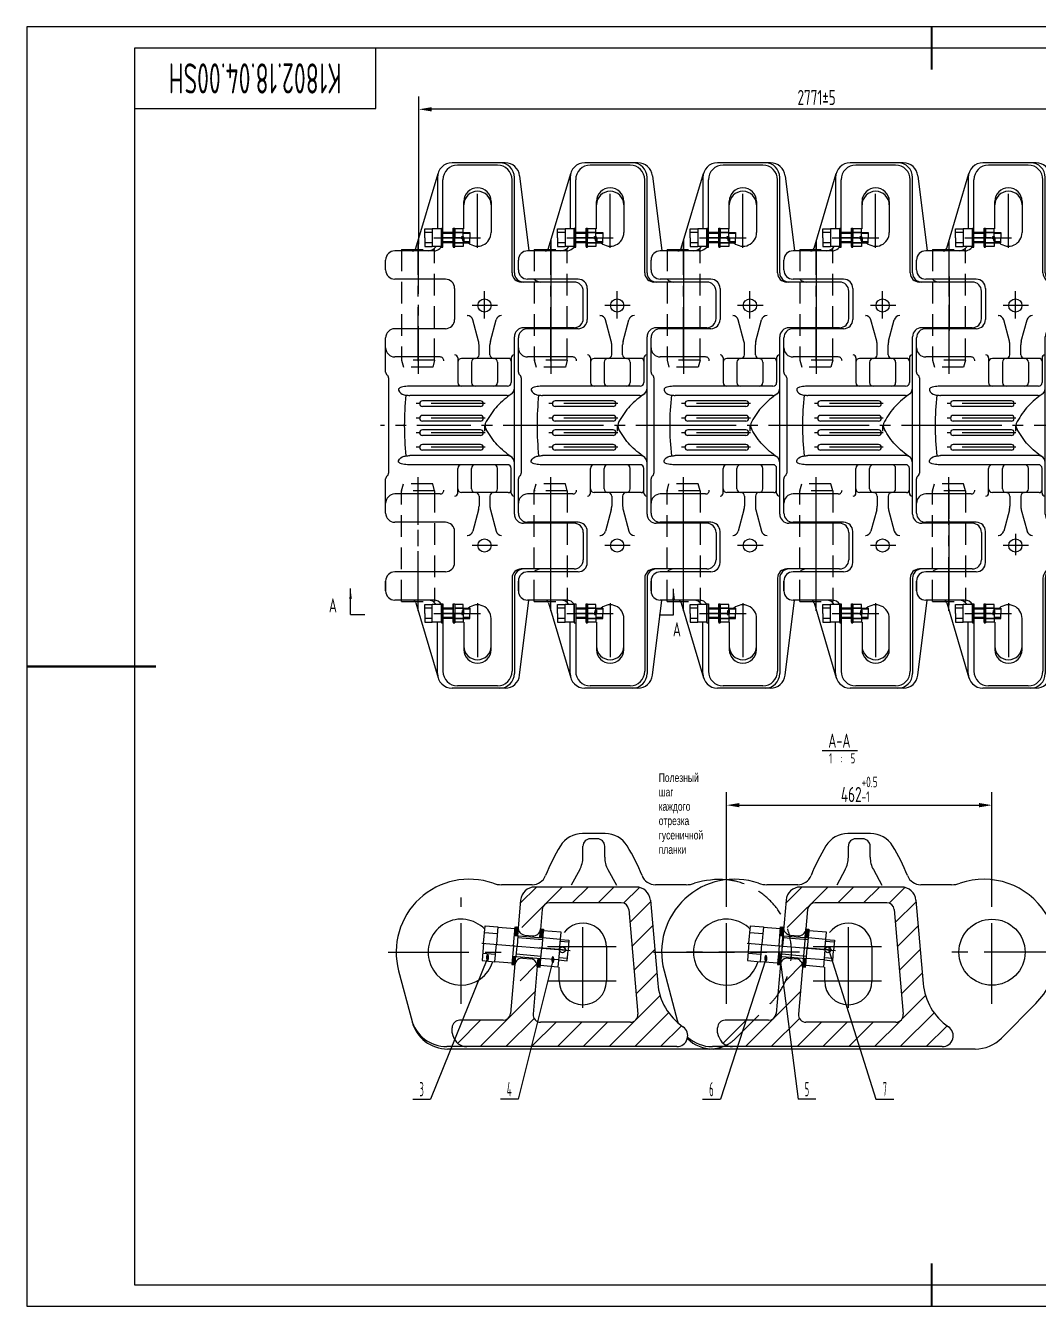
# Model space of a CAD drawing. Header units: millimetres. Extents: x -4 to 6304, y -174 to 4459.
# Drawn here: x -4 to 3521, y -4 to 4459 of the extents above; entities that cross this region are included whole.
import ezdxf
from ezdxf.enums import TextEntityAlignment as Align

# ---------------------------------------------------------------- set-up
doc = ezdxf.new("R2010")
doc.units = ezdxf.units.MM
doc.header["$LTSCALE"] = 150
doc.linetypes.add('F', pattern=[0.75, 0.5, -0.25])
doc.linetypes.add('G', pattern=[2, 1.25, -0.25, 0.25, -0.25])
for name, color, linetype in [('01', 7, 'Continuous'), ('02', 1, 'Continuous'), ('04', 2, 'F'), ('05', 4, 'G'), ('08', 1, 'Continuous'), ('10', 1, 'Continuous'), ('11', 3, 'Continuous')]:
    doc.layers.add(name, color=color, linetype=linetype)
doc.styles.get("Standard").update_dxf_attribs({"font": 'isocp', "width": 0.707, "bigfont": 'intecad.shx'})
doc.dimstyles.new('INTE', dxfattribs={"dimscale": 15, "dimtxt": 3.5, "dimasz": 3, "dimexe": 3, "dimexo": 0, "dimgap": 1, "dimtad": 1, "dimdec": 3, "dimdsep": 46, "dimtxsty": 'Standard', "dimcen": 0, "dimclrd": 1, "dimclre": 1, "dimclrt": 3, "dimaunit": 1, "dimadec": 0, "dimazin": 0, "dimtfac": 1, "dimtmove": 0, "dimatfit": 0, "dimfxl": 0, "dimarcsym": 0})

# ---------------------------------------------------------------- blocks, each defined once
blk = doc.blocks.new('ytyyuyu')
for p, q in [((3306.2, 3276.2), (3121.5, 3276.2)), ((3279.3, 3268.2), (3140.8, 3268.2)), ((3306.2, 1447.2), (3121.5, 1447.2)), ((3279.3, 1455.2), (3140.8, 1455.2))]:
    blk.add_line(p, q)
at = {"layer": '01'}
for p, q in [((2995.5, 2979), (3072.6, 3239.6)), ((3070.5, 3225.2), (3070.5, 3046.1)), ((3356.8, 3231.4), (3389.3, 2969.7)), ((3257.5, 3141.9), (3257.5, 3033.4)), ((3057.8, 2969.7), (2922.3, 2969.7)), ((3098.3, 2871.2), (2922.3, 2871.2)), ((3546.3, 2861.2), (3362.3, 2861.2)), ((3174.4, 2744.2), (3175.7, 2744.1)), ((3213.6, 2655), (3193.7, 2729.3)), ((3255, 2655), (3274.8, 2729.3)), ((3098.3, 2698.7), (2922.3, 2698.7)), ((3546.3, 2702.2), (3370.3, 2702.2)), ((3215.3, 2608.2), (3215.3, 2642.1)), ((3253.3, 2608.2), (3253.3, 2642.1)), ((3080, 2600.2), (2922.3, 2600.2)), ((3141.2, 2597.2), (3141.2, 2511.2)), ((3317.3, 2595.2), (3154.2, 2595.2)), ((3327.3, 2597.2), (3327.3, 2511.2)), ((3338.3, 2607.2), (3337.3, 2607.2)), ((3189.1, 2582.2), (3189.1, 2511.2)), ((3279.5, 2582.2), (3279.5, 2511.2)), ((2900.3, 2527.2), (2900.3, 2196.2)), ((3314.3, 2498.2), (2966, 2498.2)), ((2979.6, 2466.1), (2974.1, 2466.1)), ((3313.3, 2466.1), (2979.6, 2466.1)), ((3330.9, 2473.4), (3327.8, 2470.8)), ((3220.3, 2447.7), (3018.3, 2447.7)), ((3220.3, 2427.7), (3018.3, 2427.7)), ((3220.3, 2396.7), (3018.3, 2396.7)), ((3220.3, 2376.7), (3018.3, 2376.7)), ((3220.3, 2346.7), (3018.3, 2346.7)), ((3220.3, 2326.7), (3018.3, 2326.7)), ((3234.3, 2361.7), (3234.3, 2341.7)), ((3254.3, 2361.7), (3234.3, 2361.7)), ((3220.3, 2295.7), (3018.3, 2295.7)), ((3313.3, 2257.2), (2974.1, 2257.2)), ((3220.3, 2275.7), (3018.3, 2275.7)), ((3330.9, 2249.9), (3327.8, 2252.5)), ((3314.3, 2225.2), (2966, 2225.2)), ((3141.2, 2126.1), (3141.2, 2212.2)), ((3189.1, 2141.2), (3189.1, 2212.2)), ((3279.5, 2141.2), (3279.5, 2212.2)), ((3327.3, 2126.1), (3327.3, 2212.2)), ((3080, 2123.2), (2922.3, 2123.2)), ((3317.3, 2128.2), (3154.2, 2128.2)), ((3215.3, 2115.2), (3215.3, 2081.2)), ((3253.3, 2115.2), (3253.3, 2081.2)), ((3338.3, 2116.1), (3337.3, 2116.1)), ((3213.6, 2068.3), (3193.7, 1994)), ((3255, 2068.3), (3274.8, 1994)), ((3098.3, 2024.7), (2922.3, 2024.7)), ((3546.3, 2021.2), (3370.3, 2021.2)), ((3174.4, 1979.2), (3175.7, 1979.2)), ((3098.3, 1852.2), (2922.3, 1852.2)), ((3546.3, 1862.2), (3362.3, 1862.2)), ((3057.8, 1753.7), (2922.3, 1753.7)), ((2995.5, 1744.3), (3072.6, 1483.7)), ((3356.8, 1491.9), (3389.3, 1753.7)), ((3070.5, 1498.2), (3070.5, 1677.3)), ((3257.5, 1581.4), (3257.5, 1689.9))]:
    blk.add_line(p, q, dxfattribs=at)
at = {"layer": '01', "color": 7, "linetype": 'Continuous'}
for p, q in [((3089.8, 3033.7), (3089.8, 3217.2)), ((3330.3, 2893.2), (3330.3, 3217.2)), ((3338.3, 2893.2), (3338.3, 3225.2)), ((3162.5, 3046.1), (3162.5, 3141.9)), ((2890.3, 2903.2), (2890.3, 2937.7)), ((3130.3, 2839.2), (3130.3, 2730.7)), ((3578.3, 2734.2), (3578.3, 2829.2)), ((2890.3, 2547.7), (2890.3, 2666.7)), ((3338.3, 2053.2), (3338.3, 2670.2)), ((2890.3, 2056.7), (2890.3, 2175.7)), ((3130.3, 1884.2), (3130.3, 1992.7)), ((3578.3, 1989.2), (3578.3, 1894.2)), ((3330.3, 1830.2), (3330.3, 1506.2)), ((3338.3, 1830.2), (3338.3, 1498.2)), ((2890.3, 1785.7), (2890.3, 1820.2)), ((2890.3, 1820.2), (2890.3, 1785.7)), ((3089.8, 1689.7), (3089.8, 1506.2)), ((3162.5, 1677.3), (3162.5, 1581.4))]:
    blk.add_line(p, q, dxfattribs=at)
at = {"layer": '01'}
for centre in [(3234.3, 2779.3), (3234.3, 1944.1)]:
    blk.add_circle(centre, 23, dxfattribs=at)
for centre, radius, start, end in [((3121.5, 3225.2), 51, 90, 180), ((3140.8, 3217.2), 51, 90, 180), ((3279.3, 3217.2), 51, 0, 90), ((3287.3, 3225.2), 51, 0, 90), ((3306.2, 3225.2), 51, 7.074, 90), ((3210, 3141.9), 47.5, 0, 180), ((3210, 3129.5), 47.5, 0, 180), ((3057.8, 3001.7), 32, 270, 352.8192), ((3210, 3033.4), 47.5, 228.724, 0), ((2922.3, 2937.7), 32, 90, 180), ((2983.1, 2982.7), 13, 270, 343.5235), ((3038.5, 3001.7), 32, 270, 329.1799), ((2922.3, 2903.2), 32, 180, 270), ((3098.3, 2839.2), 32, 0, 90), ((3362.3, 2893.2), 32, 180, 270), ((3370.3, 2893.2), 32, 180, 270), ((3431, 2893.2), 32, 223.4325, 270), ((3546.3, 2829.2), 32, 0, 90), ((3098.3, 2730.7), 32, 270, 0), ((3174.4, 2724.2), 20, 14.9501, 90), ((3294.1, 2724.2), 20, 90, 165.0499), ((3546.3, 2734.2), 32, 270, 0), ((2922.3, 2666.7), 32, 90, 180), ((3370.3, 2670.2), 32, 90, 180), ((3165.3, 2642.1), 50, 0, 14.9501), ((3303.3, 2642.1), 50, 165.0499, 180), ((2922.3, 2632.2), 32, 180, 270), ((3080, 2587.2), 13, 358.9191, 90), ((3131.2, 2597.2), 10, 0, 90), ((3154.2, 2582.2), 13, 90, 180), ((3202.1, 2582.2), 13, 90, 180), ((3202.3, 2608.2), 13, 270, 0), ((3266.3, 2608.2), 13, 180, 270), ((3266.5, 2582.2), 13, 0, 90), ((3317.3, 2585.2), 10, 0, 90), ((3337.3, 2597.2), 10, 90, 180), ((2903.3, 2547.7), 13, 180, 232.0201), ((2887.3, 2527.2), 13, 0, 52.0201), ((3154.2, 2511.2), 13, 180, 270), ((3202.1, 2511.2), 13, 180, 270), ((3266.5, 2511.2), 13, 270, 0), ((3314.3, 2511.2), 13, 270, 0), ((3955.3, 2361.7), 1000, 173.9215, 186.0785), ((3313.3, 2491.1), 25, 270, 0), ((3018.3, 2437.7), 10, 90, 270), ((3220.3, 2437.7), 10, 270, 90), ((3018.3, 2386.7), 10, 90, 270), ((3220.3, 2386.7), 10, 270, 90), ((3261.8, 2361.4), 25.6, 146.5529, 213.7175), ((3018.3, 2336.7), 10, 90, 270), ((3220.3, 2336.7), 10, 270, 90), ((3018.3, 2285.7), 10, 90, 270), ((3220.3, 2285.7), 10, 270, 90), ((3313.3, 2232.2), 25, 0, 90), ((2887.3, 2196.2), 13, 307.9799, 0), ((3154.2, 2212.2), 13, 90, 180), ((3202.1, 2212.2), 13, 90, 180), ((3266.5, 2212.2), 13, 0, 90), ((3314.3, 2212.2), 13, 0, 90), ((2903.3, 2175.7), 13, 127.9799, 180), ((2922.3, 2091.2), 32, 90, 180), ((3080, 2136.2), 13, 270, 1.0809), ((3131.2, 2126.1), 10, 270, 0), ((3154.2, 2141.2), 13, 180, 270), ((3202.1, 2141.2), 13, 180, 270), ((3202.3, 2115.2), 13, 0, 90), ((3266.3, 2115.2), 13, 90, 180), ((3266.5, 2141.2), 13, 270, 0), ((3317.3, 2138.2), 10, 270, 0), ((3337.3, 2126.1), 10, 180, 270), ((2922.3, 2056.7), 32, 180, 270), ((3165.3, 2081.2), 50, 345.0499, 0), ((3303.3, 2081.2), 50, 180, 194.9501), ((3370.3, 2053.2), 32, 180, 270), ((3098.3, 1992.7), 32, 0, 90), ((3546.3, 1989.2), 32, 0, 90), ((3174.4, 1999.2), 20, 270, 345.0499), ((3294.1, 1999.2), 20, 194.9501, 270), ((3098.3, 1884.2), 32, 270, 0), ((3546.3, 1894.2), 32, 270, 0), ((2922.3, 1820.2), 32, 90, 180), ((3362.3, 1830.2), 32, 90, 180), ((3370.3, 1830.2), 32, 90, 180), ((3431, 1830.2), 32, 90, 136.5675), ((2922.3, 1785.7), 32, 180, 270), ((2983.1, 1740.7), 13, 16.4765, 90), ((3038.5, 1721.7), 32, 30.8201, 90), ((3057.8, 1721.7), 32, 30.8201, 90), ((3210, 1689.9), 47.5, 0, 131.276), ((3210, 1593.8), 47.5, 180, 0), ((3210, 1581.4), 47.5, 180, 0), ((3121.5, 1498.2), 51, 180, 270), ((3140.8, 1506.2), 51, 180, 270), ((3279.3, 1506.2), 51, 270, 0), ((3287.3, 1498.2), 51, 270, 0), ((3306.2, 1498.2), 51, 270, 352.926)]:
    blk.add_arc(centre, radius, start, end, dxfattribs=at)
for points in [[(2966, 2498.2), (2945.1, 2495.2), (2935.3, 2488.8), (2948.4, 2471), (2961.8, 2467.4), (2974.1, 2466.1)], [(3329.4, 2472.1), (3278.8, 2429.4), (3240.5, 2375.5)], [(3329.4, 2251.2), (3278.8, 2294), (3240.5, 2347.2)], [(2966, 2225.2), (2945.1, 2228.1), (2935.3, 2234.5), (2948.4, 2252.4), (2961.8, 2255.9), (2974.1, 2257.2)]]:
    blk.add_spline(points, degree=3, dxfattribs=at)
at = {"layer": '05', "color": 4, "linetype": 'G'}
for p, q in [((3210, 2980.5), (3210, 3196)), ((3003.3, 2586), (3003.3, 2988.1)), ((3465.3, 2880), (3465.3, 2682.5)), ((3234.3, 2734.2), (3234.3, 2829.2)), ((3279.9, 2779.3), (3191.5, 2779.3)), ((3236.3, 2437.7), (2996.6, 2437.7)), ((3236.3, 2386.7), (2996.6, 2386.7)), ((3486.9, 2361.7), (2871.9, 2361.7)), ((3236.3, 2336.7), (2996.6, 2336.7)), ((3236.3, 2285.7), (2996.6, 2285.7)), ((3003.3, 1736.5), (3003.3, 2141.4)), ((3465.3, 1843.3), (3465.3, 2040.8)), ((3279.9, 1944.1), (3191.5, 1944.1)), ((3210, 1742.9), (3210, 1527.4))]:
    blk.add_line(p, q, dxfattribs=at)
blk = doc.blocks.new('erty')
at = {"layer": '01', "color": 7, "linetype": 'Continuous'}
for p, q in [((3550.2, 1707.7), (3550.2, 1740.7)), ((3550.2, 1740.7), (3555.2, 1740.7)), ((3555.2, 1740.7), (3555.2, 1674.7)), ((3491.7, 1707.7), (3491.7, 1738.1)), ((3491.7, 1738.1), (3518.2, 1738.1)), ((3518.2, 1725.7), (3491.7, 1725.7)), ((3491.7, 1707.7), (3491.7, 1677.3)), ((3550.2, 1738.1), (3550.2, 1707.7)), ((3550.2, 1738.1), (3550.2, 1707.7)), ((3550.2, 1677.3), (3550.2, 1707.7)), ((3550.2, 1677.3), (3550.2, 1707.7)), ((3550.2, 1707.7), (3550.2, 1674.7)), ((3518.2, 1689.7), (3491.7, 1689.7)), ((3491.7, 1677.3), (3518.2, 1677.3)), ((3550.2, 1674.7), (3555.2, 1674.7))]:
    blk.add_line(p, q, dxfattribs=at)
at = {"layer": '01'}
for p, q in [((3550.2, 1738.1), (3518.2, 1738.1)), ((3518.2, 1677.3), (3518.2, 1738.1)), ((3550.2, 1677.3), (3518.2, 1677.3))]:
    blk.add_line(p, q, dxfattribs=at)
at = {"layer": '04', "color": 2, "linetype": 'F'}
for p, q in [((3591.2, 1707.7), (3591.2, 1740.7)), ((3591.2, 1740.7), (3596.2, 1740.7)), ((3596.2, 1740.7), (3596.2, 1674.7)), ((3591.2, 1738.1), (3591.2, 1707.7)), ((3591.2, 1677.3), (3591.2, 1707.7)), ((3591.2, 1707.7), (3591.2, 1674.7)), ((3625.9, 1738.1), (3596.2, 1738.1)), ((3596.2, 1738.1), (3596.2, 1707.7)), ((3625.9, 1725.7), (3596.2, 1725.7)), ((3596.2, 1725.7), (3649.2, 1725.7)), ((3596.2, 1677.3), (3596.2, 1707.7)), ((3625.9, 1711.7), (3621, 1711.7)), ((3621, 1711.7), (3621, 1703.3)), ((3621, 1703.3), (3625.9, 1703.3)), ((3623.4, 1717.3), (3628.3, 1718.7)), ((3623.4, 1707.7), (3623.4, 1717.3)), ((3625.9, 1707.7), (3625.9, 1738.1)), ((3649.2, 1722.1), (3625.9, 1722.1)), ((3625.9, 1707.7), (3625.9, 1677.3)), ((3628.3, 1707.7), (3628.3, 1718.7)), ((3649.2, 1725.7), (3649.2, 1707.7)), ((3649.2, 1689.7), (3649.2, 1707.7)), ((3591.2, 1674.7), (3596.2, 1674.7)), ((3625.9, 1677.3), (3596, 1677.3)), ((3625.9, 1689.7), (3596.2, 1689.7)), ((3596.2, 1689.7), (3649.2, 1689.7)), ((3649.2, 1693.3), (3625.9, 1693.3))]:
    blk.add_line(p, q, dxfattribs=at)
at = {"layer": '04'}
for p, q in [((3591.2, 1725.7), (3555.2, 1725.7)), ((3591.2, 1722.1), (3555.2, 1722.1)), ((3591.2, 1693.3), (3555.2, 1693.3)), ((3591.2, 1689.7), (3555.2, 1689.7))]:
    blk.add_line(p, q, dxfattribs=at)
at = {"layer": '04', "color": 2, "linetype": 'F'}
blk.add_circle((3625.9, 1707.7), 2.44, dxfattribs=at)
at = {"layer": '05'}
for p, q in [((3523.9, 1707.7), (3686.1, 1707.7)), ((3615.9, 1707.7), (3554.1, 1707.7))]:
    blk.add_line(p, q, dxfattribs=at)
blk = doc.blocks.new('rethty')
at = {"layer": '04', "color": 2, "linetype": 'F'}
for p, q in [((5183.2, 2202.1), (5189.9, 2227.1)), ((5183.2, 1817.1), (5183.2, 2202.1)), ((5298.2, 2202.1), (5183.2, 2202.1)), ((5291.5, 2227.1), (5189.9, 2227.1)), ((5298.2, 2202.1), (5291.5, 2227.1)), ((5298.2, 2202.1), (5298.2, 1817.1)), ((5183.2, 1817.1), (5298.2, 1817.1))]:
    blk.add_line(p, q, dxfattribs=at)
at = {"layer": '05', "color": 4, "linetype": 'G'}
blk.add_line((5240.7, 1784.2), (5240.7, 2249.5), dxfattribs=at)
blk = doc.blocks.new('*D75')
at = {"layer": '08', "color": 1, "lineweight": -2, "ltscale": 1.5}
for p, q in [((1364.7, 3697.5), (1364.7, 4212.4)), ((4134.3, 3712), (4134.3, 4212.4)), ((4089.3, 4167.4), (1409.7, 4167.4))]:
    blk.add_line(p, q, dxfattribs=at)
at = {"layer": '08', "color": 1, "ltscale": 1.5}
for points in [[(1409.7, 4174.9), (1409.7, 4159.9), (1364.7, 4167.4)], [(4089.3, 4174.9), (4089.3, 4159.9), (4134.3, 4167.4)]]:
    blk.add_solid(points, dxfattribs=at)
at = {"layer": 'Defpoints', "color": 0, "ltscale": 1.5}
for p in [(1364.7, 4167.4), (4134.3, 3712), (1364.7, 3697.5)]:
    blk.add_point(p, dxfattribs=at)
at = {"layer": '08', "color": 3, "ltscale": 1.5, "insert": (2749.5, 4208.7), "char_height": 52.5, "attachment_point": 5}
blk.add_mtext('2771{\\C3;%%p5}', dxfattribs=at)
blk = doc.blocks.new('*D82')
at = {"layer": '08', "color": 1, "lineweight": -2, "ltscale": 1.5}
for p, q in [((2436, 1422.9), (2436, 1789.7)), ((3360, 1422.9), (3360, 1789.7)), ((2481, 1744.7), (3315, 1744.7))]:
    blk.add_line(p, q, dxfattribs=at)
at = {"layer": '08', "color": 1, "ltscale": 1.5}
for points in [[(2481, 1752.2), (2481, 1737.2), (2436, 1744.7)], [(3315, 1752.2), (3315, 1737.2), (3360, 1744.7)]]:
    blk.add_solid(points, dxfattribs=at)
at = {"layer": 'Defpoints', "color": 0, "ltscale": 1.5}
for p in [(3360, 1744.7), (2436, 1422.9), (3360, 1422.9)]:
    blk.add_point(p, dxfattribs=at)
at = {"layer": '08', "color": 3, "ltscale": 1.5, "insert": (2898, 1799.7), "char_height": 52.5, "attachment_point": 5}
blk.add_mtext('462{\\C3;\\H0.7x;\\S+0.5^ -1;}', dxfattribs=at)
blk = doc.blocks.new('*U85')
at = {"layer": '01'}
for p, q in [((-31, 0), (-31, 30.4)), ((-31, 30.4), (0, 30.4)), ((0, 30.4), (0, 0)), ((-31, 18), (0, 18)), ((0, -30.4), (0, 0)), ((-31, 0), (-31, -30.4)), ((-31, -18), (0, -18)), ((-31, -30.4), (0, -30.4))]:
    blk.add_line(p, q, dxfattribs=at)
at = {"layer": '05'}
blk.add_line((-32.1, 0), (1.1, 0), dxfattribs=at)
blk = doc.blocks.new('TEWE')
at = {"layer": '10'}
h = blk.add_hatch(dxfattribs=at)
h.set_pattern_fill('_USER', color=256, angle=135, style=0, pattern_type=0)
h.set_pattern_definition([(135, (-2177.493, 1652.1018), (-0.707107, -0.707107), [])])
h.paths.add_polyline_path([(-2177.5, 1619.1), (-2177.5, 1632.6), (-2182.5, 1632.6), (-2182.5, 1619.1)])
h.paths.add_polyline_path([(-2182.5, 1685.1), (-2182.5, 1671.6), (-2177.5, 1671.6), (-2177.5, 1685.1)])
h = blk.add_hatch(dxfattribs=at)
h.set_pattern_fill('_USER', color=256, angle=135, style=0, pattern_type=0)
h.set_pattern_definition([(135, (-2133.284, 1652.0628), (-0.707107, -0.707107), [])])
h.paths.add_polyline_path([(-2133.3, 1619.1), (-2133.3, 1632.6), (-2138.3, 1632.6), (-2138.3, 1619.1)])
h.paths.add_polyline_path([(-2138.3, 1685.1), (-2138.3, 1671.6), (-2133.3, 1671.6), (-2133.3, 1685.1)])
at = {"layer": '01', "color": 7, "linetype": 'Continuous'}
for p, q in [((-2235, 1682.5), (-2212.5, 1682.5)), ((-2235, 1652.1), (-2235, 1682.5)), ((-2212.5, 1682.5), (-2212.5, 1652.1)), ((-2212.5, 1682.1), (-2182.5, 1682.1)), ((-2212.5, 1670.1), (-2235, 1670.1)), ((-2235, 1652.1), (-2235, 1621.7)), ((-2212.5, 1621.7), (-2212.5, 1652.1)), ((-2212.5, 1634.1), (-2235, 1634.1)), ((-2235, 1621.7), (-2212.5, 1621.7)), ((-2212.5, 1622.1), (-2182.5, 1622.1))]:
    blk.add_line(p, q, dxfattribs=at)
at = {"layer": '01'}
for p, q in [((-2182.5, 1685.1), (-2177.5, 1685.1)), ((-2182.5, 1652.1), (-2182.5, 1685.1)), ((-2177.5, 1685.1), (-2177.5, 1670.1)), ((-2138.3, 1685.1), (-2133.3, 1685.1)), ((-2138.3, 1670.1), (-2138.3, 1685.1)), ((-2133.3, 1685.1), (-2133.3, 1670.1)), ((-2133.3, 1682.5), (-2133.3, 1652.1)), ((-2182.5, 1671.6), (-2177.5, 1671.6)), ((-2182.5, 1670.1), (-2133.3, 1670.1)), ((-2182.5, 1652.1), (-2182.5, 1619.1)), ((-2176.5, 1670.1), (-2176.5, 1652.1)), ((-2176.5, 1634.1), (-2176.5, 1652.1)), ((-2138.3, 1671.6), (-2133.3, 1671.6)), ((-2133.3, 1621.7), (-2133.3, 1652.1)), ((-2102.3, 1670.1), (-2087.3, 1670.1)), ((-2087.3, 1670.1), (-2087.3, 1652.1)), ((-2087.3, 1634.1), (-2087.3, 1652.1)), ((-2182.5, 1634.1), (-2133.3, 1634.1)), ((-2182.5, 1632.6), (-2177.5, 1632.6)), ((-2177.5, 1619.1), (-2177.5, 1634.1)), ((-2138.3, 1634.1), (-2138.3, 1619.1)), ((-2138.3, 1632.6), (-2133.3, 1632.6)), ((-2133.3, 1619.1), (-2133.3, 1634.1)), ((-2102.4, 1634.1), (-2087.3, 1634.1)), ((-2182.5, 1619.1), (-2177.5, 1619.1)), ((-2138.3, 1619.1), (-2133.3, 1619.1))]:
    blk.add_line(p, q, dxfattribs=at)
blk.add_circle((-2097.3, 1652.1), 5.05, dxfattribs=at)
at = {"layer": '02'}
for p, q in [((-2133.3, 1666.5), (-2176.5, 1666.5)), ((-2087.3, 1666.5), (-2102.3, 1666.5)), ((-2133.3, 1637.7), (-2176.5, 1637.7)), ((-2087.3, 1637.7), (-2102.4, 1637.7))]:
    blk.add_line(p, q, dxfattribs=at)
at = {"layer": '05'}
for p, q in [((-2238.1, 1652.1), (-2083.7, 1652.1)), ((-2184.5, 1652.1), (-2175.7, 1652.1)), ((-2140.3, 1652.1), (-2131.5, 1652.1)), ((-2090.1, 1652.1), (-2137.7, 1652.1))]:
    blk.add_line(p, q, dxfattribs=at)
at = {"layer": '01', "rotation": 179.8938863021167}
blk.add_blockref('*U85', (-2133.3, 1652.1), dxfattribs=at)
blk = doc.blocks.new('*U86', base_point=(251.96, 168.31))
at = {"layer": '01'}
for p, q in [((251.96, 168.31), (251.96, 182.31)), ((195.96, 168.31), (251.96, 168.31))]:
    blk.add_line(p, q, dxfattribs=at)
blk = doc.blocks.new('*U87')
at = {"layer": '01', "const_width": 0.5}
for points in [[(210, 297), (210, 287)], [(0, 148.5), (30, 148.5)], [(420, 148.5), (410, 148.5)], [(210, 0), (210, 10)]]:
    blk.add_lwpolyline(points, dxfattribs=at)
at = {"layer": '01'}
for points in [[(415, 292), (25, 292)], [(25, 292), (25, 5)], [(415, 5), (415, 292)], [(25, 5), (415, 5)]]:
    blk.add_lwpolyline(points, dxfattribs=at)
at = {"layer": '02'}
for points in [[(420, 297), (0, 297)], [(0, 297), (0, 0)], [(420, 0), (420, 297)], [(0, 0), (420, 0)]]:
    blk.add_lwpolyline(points, dxfattribs=at)

msp = doc.modelspace()

# ---------------------------------------------------------------- hatches: boundary and pattern name
at = {"layer": '02', "linetype": 'Continuous', "ltscale": 1.5}
h = msp.add_hatch(dxfattribs=at)
h.set_pattern_fill('ANSI31', color=1, scale=20, style=0)
h.set_pattern_definition([(45, (-2057.565, -396.646), (-44.9013, 44.9013), [])])
h.paths.add_polyline_path([(1788.4356, 988.9386, -0.440010531), (1762.5345, 1017.2047), (1776.9531, 1182.0095, 0.414213562), (1753.3181, 1210.1767), (1737.0721, 1211.598, -0.135918578), (1690.1154, 1084.4001), (1684.4525, 1019.6726, -0.388878732), (1658.5515, 995.9386), (1606.7203, 995.9386), (1544.7714, 933.5695, -0.08270513), (1510.6336, 909.0047, 0.114002225), (1532.564, 903.9386), (2262.9563, 903.9386, 0.737484911), (2284.407, 973.3053, -0.224593527), (2196.34, 1123.9147), (2170.9495, 1414.1304, 0.388878732), (2121.1397, 1459.7726), (1768.7728, 1459.7726, 0.388878732), (1718.9631, 1414.1304), (1712.748, 1343.0919, -0.052815545), (1730.7829, 1292.7113, 0.035157394), (1734.3895, 1292.1383), (1760.2906, 1289.8722, 0.393773116), (1788.2346, 1311.6938), (1788.3896, 1313.5132), (1788.4577, 1313.5074), (1790.9656, 1342.1733), (1782.9518, 1342.1733), (1782.9518, 1360.1733), (1792.5404, 1360.1733), (1794.3659, 1381.0387, -0.388878732), (1820.267, 1404.7726), (2069.6456, 1404.7726, -0.388878732), (2095.5467, 1381.0387), (2127.378, 1017.2047, -0.440010531), (2101.4769, 988.9386)])
h.paths.add_polyline_path([(1506.9563, 995.9386, 0.414213562), (1480.9563, 969.9386), (1480.9563, 953.7525), (1485.1954, 937.932, 0.200336886), (1510.6336, 909.0047, 0.08270513), (1544.7714, 933.5695), (1606.7203, 995.9386)])
h = msp.add_hatch(dxfattribs=at)
h.set_pattern_fill('ANSI31', color=1, scale=20, style=0)
h.set_pattern_definition([(45, (-1133.565, -396.646), (-44.9013, 44.9013), [])])
h.paths.add_polyline_path([(2712.4356, 988.9386, -0.440010531), (2686.5345, 1017.2047), (2700.9531, 1182.0095, 0.414213562), (2677.3181, 1210.1767), (2661.0721, 1211.598, -0.135918578), (2614.1154, 1084.4001), (2608.4525, 1019.6726, -0.388878732), (2582.5515, 995.9386), (2530.7203, 995.9386), (2468.7714, 933.5695, -0.08270513), (2434.6336, 909.0047, 0.114002225), (2456.564, 903.9386), (3186.9563, 903.9386, 0.737484911), (3208.407, 973.3053, -0.224593527), (3120.34, 1123.9147), (3094.9495, 1414.1304, 0.388878732), (3045.1397, 1459.7726), (2692.7728, 1459.7726, 0.388878732), (2642.9631, 1414.1304), (2636.748, 1343.0919, -0.052815545), (2654.7829, 1292.7113, 0.035157394), (2658.3895, 1292.1383), (2684.2906, 1289.8722, 0.393773116), (2712.2346, 1311.6938), (2712.3896, 1313.5132), (2712.4577, 1313.5074), (2714.9656, 1342.1733), (2706.9518, 1342.1733), (2706.9518, 1360.1733), (2716.5404, 1360.1733), (2718.3659, 1381.0387, -0.388878732), (2744.267, 1404.7726), (2993.6456, 1404.7726, -0.388878732), (3019.5467, 1381.0387), (3051.378, 1017.2047, -0.440010531), (3025.4769, 988.9386)])
h.paths.add_polyline_path([(2430.9563, 995.9386, 0.414213562), (2404.9563, 969.9386), (2404.9563, 953.7525), (2409.1954, 937.932, 0.200336886), (2434.6336, 909.0047, 0.08270513), (2468.7714, 933.5695), (2530.7203, 995.9386)])

# ---------------------------------------------------------------- linework, layer by layer
at = {"layer": '01', "ltscale": 1.5}
for p, q in [((1127.2205, 2408.6667), (1177.2205, 2408.6667)), ((2201.7511, 2407.6858), (2251.7511, 2407.6858)), ((2768.3425, 1934.63), (2892.106, 1934.63)), ((2013.4229, 1645.7726), (1934.4897, 1645.7726)), ((1985.9563, 1627.7726), (1961.9563, 1627.7726)), ((2937.4229, 1645.7726), (2858.4897, 1645.7726)), ((2909.9563, 1627.7726), (2885.9563, 1627.7726)), ((1935.9563, 1563.5706), (1935.9563, 1601.7726)), ((2011.9563, 1563.5706), (2011.9563, 1601.7726)), ((2859.9563, 1563.5706), (2859.9563, 1601.7726)), ((2935.9563, 1563.5706), (2935.9563, 1601.7726)), ((1924.8593, 1520.2772), (1895.4444, 1466.6681)), ((2023.0533, 1520.2772), (2052.4682, 1466.6681)), ((2848.8593, 1520.2772), (2819.4444, 1466.6681)), ((2947.0533, 1520.2772), (2976.4682, 1466.6681)), ((1759.6669, 1467.7726), (1652.6994, 1467.7726)), ((2121.1397, 1459.7726), (1768.7728, 1459.7726)), ((2295.2132, 1467.7726), (2188.2457, 1467.7726)), ((2683.6669, 1467.7726), (2576.6994, 1467.7726)), ((3045.1397, 1459.7726), (2692.7728, 1459.7726)), ((3219.2132, 1467.7726), (3112.2457, 1467.7726)), ((1718.9631, 1414.1304), (1708.1243, 1290.2428)), ((2069.6456, 1404.7726), (1820.267, 1404.7726)), ((2170.9495, 1414.1304), (2196.34, 1123.9147)), ((2642.9631, 1414.1304), (2608.4569, 1019.7226)), ((2993.6456, 1404.7726), (2744.267, 1404.7726)), ((3094.9495, 1414.1304), (3120.34, 1123.9147)), ((1794.3659, 1381.0387), (1785.843, 1283.6215)), ((2095.5467, 1381.0387), (2127.378, 1017.2047)), ((2718.3659, 1381.0387), (2686.5345, 1017.2047)), ((3019.5467, 1381.0387), (3051.378, 1017.2047)), ((2629.0683, 1254.3728), (2634.2287, 1314.9434)), ((2017.9563, 1251.7726), (2017.9563, 1131.7726)), ((2629.0683, 1254.3728), (2623.908, 1193.8022)), ((2941.9563, 1251.7726), (2941.9563, 1131.7726)), ((1701.8491, 1218.5166), (1684.4569, 1019.7226)), ((1779.5678, 1211.8953), (1762.5345, 1017.2047)), ((2626.0124, 1218.5027), (2625.8491, 1218.5166)), ((1294.4187, 1167.755), (1341.2208, 991.0079)), ((1853.9563, 1131.7726), (1853.9563, 1180.756)), ((2218.4187, 1167.755), (2265.2208, 991.0079)), ((2777.9563, 1131.7726), (2777.9563, 1180.6777)), ((3392.7714, 933.5695), (3512.1676, 1053.7758)), ((1658.5515, 995.9386), (1506.9563, 995.9386)), ((2101.4769, 988.9386), (1788.4356, 988.9386)), ((2582.5515, 995.9386), (2430.9563, 995.9386)), ((3025.4769, 988.9386), (2712.4356, 988.9386)), ((1480.9563, 953.7525), (1480.9563, 969.9386)), ((1485.1954, 937.932), (1480.9563, 953.7525)), ((2404.9563, 953.7525), (2404.9563, 969.9386)), ((2409.1954, 937.932), (2404.9563, 953.7525)), ((2262.9563, 903.9386), (1462.7939, 903.9386)), ((2377.9563, 895.7726), (1464.9563, 895.7726)), ((3186.9563, 903.9386), (2386.7939, 903.9386)), ((3301.9563, 895.7726), (2388.9563, 895.7726))]:
    msp.add_line(p, q, dxfattribs=at)
at = {"layer": '01', "color": 7, "linetype": 'Continuous', "ltscale": 1.5}
for p, q in [((1734.3895, 1292.1383), (1760.2906, 1289.8722)), ((2658.3895, 1292.1383), (2684.2906, 1289.8722)), ((1727.417, 1212.4427), (1753.3181, 1210.1767)), ((2651.417, 1212.4427), (2677.3181, 1210.1767))]:
    msp.add_line(p, q, dxfattribs=at)
at = {"layer": '01', "ltscale": 1.5}
msp.add_circle((3359.9563, 1232.7726), 115, dxfattribs=at)
for centre, radius, start, end in [((1934.4897, 1555.7726), 90, 90, 148.5710512), ((1961.9563, 1601.7726), 26, 90, 180), ((1985.9563, 1601.7726), 26, 0, 90), ((2013.4229, 1555.7726), 90, 31.4289488, 90), ((2858.4897, 1555.7726), 90, 90, 148.5710512), ((2885.9563, 1601.7726), 26, 90, 180), ((2909.9563, 1601.7726), 26, 0, 90), ((2937.4229, 1555.7726), 90, 31.4289488, 90), ((1845.9563, 1563.5706), 90, 331.2467935, 0), ((2101.9563, 1563.5706), 90, 180, 208.7532065), ((2769.9563, 1563.5706), 90, 331.2467935, 0), ((3025.9563, 1563.5706), 90, 180, 208.7532065), ((1539.9563, 1232.7726), 254, 70.86825, 194.8313567), ((1652.6994, 1557.7726), 90, 250.86825, 270), ((1759.6669, 1517.7726), 50, 270, 338.4131296), ((2188.2457, 1517.7726), 50, 201.5868704, 270), ((2463.9563, 1232.7726), 254, 70.86825, 194.8313567), ((2295.2132, 1557.7726), 90, 270, 289.13175), ((2576.6994, 1557.7726), 90, 250.86825, 270), ((2683.6669, 1517.7726), 50, 270, 338.4131296), ((3112.2457, 1517.7726), 50, 201.5868704, 270), ((3219.2132, 1557.7726), 90, 270, 289.13175), ((3331.9563, 1232.7726), 254, 315.1937196, 109.13175), ((1768.7728, 1409.7726), 50, 90, 175), ((2121.1397, 1409.7726), 50, 5, 90), ((2692.7728, 1409.7726), 50, 90, 175), ((3045.1397, 1409.7726), 50, 5, 90), ((1820.267, 1378.7726), 26, 90, 175), ((2069.6456, 1378.7726), 26, 5, 90), ((2744.267, 1378.7726), 26, 90, 175), ((2993.6456, 1378.7726), 26, 5, 90), ((1511.9563, 1232.7726), 115, 44.2719888, 343.6966327), ((2435.9563, 1232.7726), 115, 44.2719888, 343.6570751), ((1736.6555, 1318.0393), 26, 175, 265), ((1762.5566, 1315.7733), 26, 265, 355), ((1935.9563, 1251.7726), 82, 0, 142.8602167), ((2660.6555, 1318.0393), 26, 175, 265), ((2686.5566, 1315.7733), 26, 265, 355), ((2859.9563, 1251.7726), 82, 0, 142.8602167), ((1725.151, 1186.5416), 26, 85, 175), ((1751.052, 1184.2756), 26, 355, 85), ((2649.151, 1186.5416), 26, 85, 175), ((2675.052, 1184.2756), 26, 355, 85), ((1935.9563, 1131.7726), 82, 180, 0), ((2399.5638, 1141.6945), 204, 185, 235.6328584), ((2859.9563, 1131.7726), 82, 180, 0), ((3323.5638, 1141.6945), 204, 185, 235.6328584), ((1462.7939, 1031.9386), 128, 194.8313567, 270), ((1464.9563, 1023.7726), 128, 194.8313567, 270), ((1506.9563, 969.9386), 26, 90, 180), ((1658.5515, 1021.9386), 26, 270, 355), ((1788.4356, 1014.9386), 26, 175, 270), ((2101.4769, 1014.9386), 26, 270, 5), ((2386.7939, 1031.9386), 128, 194.8313567, 200.7748037), ((2388.9563, 1023.7726), 128, 194.8313567, 196.5740008), ((2430.9563, 969.9386), 26, 90, 180), ((2582.5515, 1021.9386), 26, 270, 355), ((2712.4356, 1014.9386), 26, 175, 270), ((3025.4769, 1014.9386), 26, 270, 5), ((1532.564, 953.9386), 50, 195, 270), ((2262.9563, 941.9386), 38, 270, 55.6328584), ((2386.7939, 1031.9386), 128, 227.7106239, 270), ((2456.564, 953.9386), 50, 195, 270), ((3186.9563, 941.9386), 38, 270, 55.6328584), ((2388.9563, 1023.7726), 128, 225.7587463, 270), ((3301.9563, 1023.7726), 128, 270, 315.1937196)]:
    msp.add_arc(centre, radius, start, end, dxfattribs=at)
at = {"layer": '01', "color": 7, "linetype": 'Continuous', "ltscale": 1.5}
for centre, radius, start, end in [((2431.9563, 1251.7726), 673, 148.5710512, 158.4131296), ((1515.9563, 1251.7726), 673, 21.5868704, 31.4289488), ((3355.9563, 1251.7726), 673, 148.5710512, 158.4131296), ((2439.9563, 1251.7726), 673, 21.5868704, 31.4289488), ((2413.5908, 1182.551), 303.4988, 85.7739168, 107.0289004)]:
    msp.add_arc(centre, radius, start, end, dxfattribs=at)
at = {"layer": '02', "ltscale": 1.5}
for p, q in [((1127.2205, 2408.6667), (1127.2205, 2498.6667)), ((2251.7511, 2407.6858), (2251.7511, 2497.6858)), ((1604.1752, 1212.0921), (1405.5466, 721.0651)), ((2572.8556, 1208.7474), (2414.4651, 721.0651)), ((2621.3941, 1216.1238), (2684.7351, 721.0651)), ((2792.1383, 1239.6213), (2956.0392, 721.0651)), ((1831.3866, 1204.3448), (1710.6072, 721.0651)), ((1343.5466, 721.0651), (1405.5466, 721.0651)), ((1710.6072, 721.0651), (1648.6072, 721.0651)), ((2352.4651, 721.0651), (2414.4651, 721.0651)), ((2746.7351, 721.0437), (2684.7351, 721.0437)), ((2956.0392, 721.0651), (3018.0392, 721.0651))]:
    msp.add_line(p, q, dxfattribs=at)
for points in [[(1127.2205, 2498.6667, 0, 9, 0), (1127.2205, 2462.6667, 0, 0, 0)], [(2251.7511, 2497.6858, 0, 9, 0), (2251.7511, 2461.6858, 0, 0, 0)]]:
    msp.add_lwpolyline(points, format="xyseb", dxfattribs=at)
at = {"layer": '04', "color": 2, "linetype": 'F', "ltscale": 1.5}
msp.add_line((2468.7714, 933.5695), (2588.1676, 1053.7758), dxfattribs=at)
for centre, radius, start, end in [((2407.9563, 1232.7726), 254, 315.1937196, 83.6710672), ((2377.9563, 1023.7726), 128, 270, 315.1937196)]:
    msp.add_arc(centre, radius, start, end, dxfattribs=at)
at = {"layer": '05', "color": 4, "linetype": 'G', "ltscale": 1.5}
for p, q in [((3442.8013, 2614.835), (3442.8013, 2689.3714)), ((1511.9563, 1053.1846), (1511.9563, 1422.8689)), ((2435.9563, 1053.1846), (2435.9563, 1422.8689)), ((2435.9563, 1053.1846), (2435.9563, 1422.8689)), ((3359.9563, 1053.1846), (3359.9563, 1422.8689)), ((1935.9563, 1039.0184), (1935.9563, 1347.943)), ((2859.9563, 1039.0184), (2859.9563, 1347.943)), ((2051.4266, 1251.7726), (1813.2036, 1251.7726)), ((2975.4266, 1251.7726), (2737.2036, 1251.7726)), ((1257.9563, 1232.7726), (1698.8739, 1232.7726)), ((2181.9563, 1232.7726), (2622.8739, 1232.7726)), ((2689.9563, 1232.7726), (2249.0387, 1232.7726)), ((3613.9563, 1232.7726), (3173.0387, 1232.7726)), ((2051.4266, 1131.7726), (1813.2036, 1131.7726)), ((2975.4266, 1131.7726), (2737.2036, 1131.7726))]:
    msp.add_line(p, q, dxfattribs=at)

# ---------------------------------------------------------------- block references
at = {"ltscale": 1.5}
for name, p in [('ytyyuyu', (-1640.9328, 704.894)), ('ytyyuyu', (-1178.9328, 704.894)), ('ytyyuyu', (-716.9328, 704.894)), ('ytyyuyu', (-254.9328, 704.894)), ('ytyyuyu', (207.0672, 704.894)), ('erty', (-2106.3631, 704.894)), ('erty', (-1644.3631, 704.894)), ('erty', (-1182.3631, 704.894)), ('erty', (-720.3631, 704.894)), ('erty', (-258.3631, 704.894))]:
    msp.add_blockref(name, p, dxfattribs=at)
at = {"ltscale": 1.5, "xscale": -1, "rotation": 180}
for p in [(-2106.3631, 5428.2153), (-1644.3631, 5428.2153), (-1182.3631, 5428.2153), (-720.3631, 5428.2153), (-258.3631, 5428.2153)]:
    msp.add_blockref('erty', p, dxfattribs=at)
at = {"layer": '01', "xscale": 15, "yscale": 15, "zscale": 15}
msp.add_blockref('*U87', (0, 0), dxfattribs=at)
at = {"layer": '01', "ltscale": 1.5, "xscale": 1.999999999999573, "yscale": 2, "zscale": 2, "rotation": 355.1303707208209}
for p in [(5763.5033, -2407.4864), (6687.5033, -2407.4864)]:
    msp.add_blockref('TEWE', p, dxfattribs=at)
at = {"layer": '04', "xscale": 15, "yscale": 15, "zscale": 15}
msp.add_blockref('*U86', (1215, 4170), dxfattribs=at)
at = {"layer": '04', "ltscale": 1.5, "xscale": -1, "rotation": 180}
for p in [(-3878.3987, 5496.2002), (-3416.3987, 5496.2002), (-2954.3987, 5496.2002), (-2492.3987, 5496.2002), (-2030.3987, 5496.2002)]:
    msp.add_blockref('rethty', p, dxfattribs=at)
at = {"layer": '04', "ltscale": 1.5}
for p in [(-3878.3987, 636.9091), (-3416.3987, 636.9091), (-2954.3987, 636.9091), (-2492.3987, 636.9091), (-2030.3987, 636.9091)]:
    msp.add_blockref('rethty', p, dxfattribs=at)

# ---------------------------------------------------------------- texts
at = {"layer": '01', "insert": (2199.9761, 1855.3647), "char_height": 30, "width": 1.743155, "attachment_point": 1}
msp.add_mtext('{\\fArial|b0|i0|c204|p34;Полезный шаг каждого отрезка гусеничной планки}', dxfattribs=at)
at = {"layer": '02', "ltscale": 1.5, "width": 0.605172}
for height, p, p2 in [(20, (1598.1752, 1202.0921), (1610.1752, 1202.0921)), (20, (1825.3866, 1194.3448), (1837.3866, 1194.3448)), (20, (2566.8556, 1198.7474), (2578.8556, 1198.7474)), (20, (2615.3941, 1206.1238), (2627.3941, 1206.1238)), (10, (2789.1383, 1234.6213), (2795.1383, 1234.6213))]:
    msp.add_text('\\M+5A1F1', height=height, dxfattribs=at).set_placement(p, p2, align=Align.FIT)
at = {"layer": '11', "width": 0.581511}
msp.add_text('K1802.18.04.00SH', height=105, rotation=180, dxfattribs=at).set_placement((1095.8666, 4327.5), (494.1334, 4327.5), align=Align.FIT)
at = {"layer": '11', "ltscale": 1.5, "width": 0.707}
for s, p in [('A', (1051.7336, 2400.9624)), ('A', (2249.1614, 2317.5045)), ('A-A', (2790.233, 1930.2755))]:
    msp.add_text(s, height=49, dxfattribs=at).set_placement(p, align=Align.BOTTOM_LEFT)
at = {"layer": '11', "ltscale": 1.5}
for s, width, p, p2 in [('3', 0.527686, (1366.8229, 731.0651), (1382.2703, 731.0651)), ('4', 0.543846, (1670.8585, 731.0651), (1688.3559, 731.0651)), ('6', 0.520483, (2375.7414, 731.0651), (2391.1888, 731.0651)), ('5', 0.527686, (2708.0114, 731.0437), (2723.4588, 731.0437)), ('7', 0.514182, (2980.0403, 731.0651), (2994.0382, 731.0651))]:
    msp.add_text(s, height=49.4975, dxfattribs=dict(at, width=width)).set_placement(p, p2, align=Align.FIT)
at = {"layer": '11', "color": 3, "linetype": 'Continuous', "ltscale": 1.5, "insert": (2792.6321, 1925.1484), "char_height": 35, "width": 131.20282, "attachment_point": 1}
msp.add_mtext('1  :  5', dxfattribs=at)

# ---------------------------------------------------------------- dimensions: what is measured, and where the dimension line sits
at = {"layer": '08', "ltscale": 1.5}
dim = msp.add_linear_dim(base=(1364.6955, 4167.396), p1=(4134.3461, 3712.0149), p2=(1364.6955, 3697.5133), text='2771{\\C3;%%p5}', dimstyle='INTE', dxfattribs=at)
dim.commit()
dim.dimension.update_dxf_attribs({"geometry": '*D75', "text_midpoint": (2749.5208, 4208.6512)})
dim = msp.add_linear_dim(base=(3359.9563, 1744.7168), p1=(2435.9563, 1422.8689), p2=(3359.9563, 1422.8689), text='462{\\C3;\\H0.7x;\\S+0.5^ -1;}', dimstyle='INTE', override={"dimgap": 1, "dimdec": 3, "dimzin": 8, "dimpost": '每块履带板的有效节距<>{\\C3;\\H0.7x;\\S+0.5^-1;}', "dimtol": 0, "dimlim": 0, "dimtp": 0.5, "dimtm": 1, "dimtfac": 0.7}, dxfattribs=at)
dim.commit()
dim.dimension.update_dxf_attribs({"geometry": '*D82', "text_midpoint": (2897.9563, 1799.6851)})

doc.saveas('drawing.dxf')
